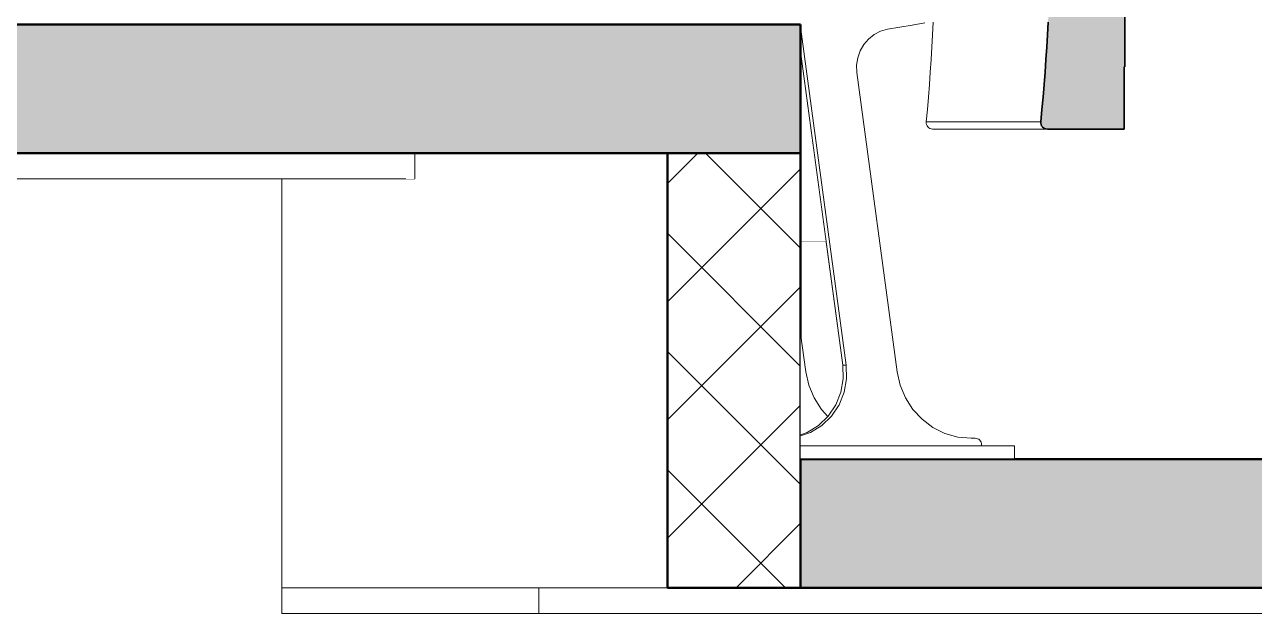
# Model space of a CAD drawing. Header units: millimetres. Extents: x -46169 to 135069, y -86316 to 18123.
# Drawn here: x 118179 to 119136, y -79911 to -79453 of the extents above; entities that cross this region are included whole.
import ezdxf

# ---------------------------------------------------------------- set-up
doc = ezdxf.new("R2010")
doc.units = ezdxf.units.MM
doc.header["$MEASUREMENT"] = 0
doc.linetypes.add('Wipeout_Contour', pattern=[1000, 0, -1000])
for name, color, linetype in [('New_A-20-M_Floor_Slab', 7, 'Continuous'), ('New_A-25-M_Wall_Int', 7, 'Continuous'), ('New_A-35-M_FFE_Fixed', 7, 'Continuous')]:
    doc.layers.add(name, color=color, linetype=linetype)
for name, color, linetype, lineweight, true_color in [('New_A-20-M_Floor_Slab_Pen_No__107', 7, 'Continuous', 15, 0xa6a6a6), ('New_A-20-M_Floor_Slab_Pen_No__27', 7, 'Continuous', 50, 0x2a2a2a), ('New_A-20-M_Floor_Slab_Pen_No__29', 7, 'Continuous', 50, 0x2a2a2a), ('New_A-20-M_Floor_Slab_Pen_No__81', 7, 'Continuous', 20, 0x6a6a6a), ('New_A-35-M_FFE_Fixed_Pen_No__104', 7, 'Continuous', 15, 0xa6a6a6), ('New_A-35-M_FFE_Fixed_Pen_No__44', 7, 'Continuous', 35, 0x444444)]:
    doc.layers.add(name, color=color, linetype=linetype, lineweight=lineweight, true_color=true_color)
for name, color, linetype, lineweight in [('New_A-20-M_Floor_Slab_Pen_No__87', 8, 'Continuous', 20), ('New_A-20-M_Floor_Slab_Pen_No__89', 8, 'Continuous', 20), ('New_A-35-M_FFE_Fixed_Pen_No__93', 8, 'Continuous', 13)]:
    doc.layers.add(name, color=color, linetype=linetype, lineweight=lineweight)

# ---------------------------------------------------------------- blocks, each defined once
blk = doc.blocks.new('Section Elem_6_3', base_point=(188935.42, -81480.18))
at = {"color": 254, "linetype": 'Wipeout_Contour', "lineweight": 0, "ltscale": 573240.073068}
blk.add_wipeout([(119358.87, -79890.68), (118578.89, -79890.68), (118578.89, -79910.68), (119358.87, -79910.68)], dxfattribs=at).dxf.layer = 'New_A-20-M_Floor_Slab'
at = {"layer": 'New_A-20-M_Floor_Slab_Pen_No__89', "linetype": 'Continuous'}
blk.add_line((119352.05, -79910.68), (118578.89, -79910.68), dxfattribs=at)
blk = doc.blocks.new('Section Elem_12_3', base_point=(188935.42, -81480.18))
at = {"color": 254, "linetype": 'Wipeout_Contour', "lineweight": 0, "ltscale": 1859880.846103026}
blk.add_wipeout([(118802.44, -79621.43), (118782.52, -79621.43), (118782.52, -79692.99), (118786.53, -79722.73), (118788.87, -79733.18), (118792.97, -79743.03), (118798.71, -79751.96), (118803.8, -79757.45), (118804, -79757.25), (118809.9, -79748.51), (118813.86, -79738.67), (118815.73, -79728.18), (118815.4, -79717.52)], dxfattribs=at).dxf.layer = 'New_A-20-M_Floor_Slab'
at = {"layer": 'New_A-20-M_Floor_Slab_Pen_No__89', "linetype": 'Continuous'}
blk.add_line((118802.44, -79621.43), (118782.52, -79621.43), dxfattribs=at)
blk = doc.blocks.new('Section Elem_15_3', base_point=(188935.42, -81480.18))
at = {"color": 254, "linetype": 'Wipeout_Contour', "lineweight": 0, "ltscale": 571438.161157}
blk.add_wipeout([(118767, -79358.56), (118737.42, -79358.56), (118750.11, -79452.68), (118779.69, -79452.68)], dxfattribs=at).dxf.layer = 'New_A-25-M_Wall_Int'
at = {"color": 254, "linetype": 'Wipeout_Contour', "lineweight": 0, "ltscale": 428933.535829}
blk.add_wipeout([(118802.44, -79621.43), (118782.52, -79473.66), (118782.52, -79621.43)], dxfattribs=at).dxf.layer = 'New_A-25-M_Wall_Int'
blk = doc.blocks.new('Section Elem_26_3', base_point=(188935.42, -81480.18))
at = {"color": 254, "linetype": 'Wipeout_Contour', "lineweight": 0, "ltscale": 571235.995803}
blk.add_wipeout([(118378.89, -79890.68), (118578.89, -79890.68), (118578.89, -79572.68), (118378.89, -79572.68)], dxfattribs=at).dxf.layer = 'New_A-20-M_Floor_Slab'
at = {"layer": 'New_A-20-M_Floor_Slab_Pen_No__87', "linetype": 'Continuous'}
blk.add_line((118475.35, -79572.68), (118482.3, -79572.68), dxfattribs=at)
at = {"color": 254, "linetype": 'Wipeout_Contour', "lineweight": 0, "ltscale": 714508.014124}
blk.add_wipeout([(118578.89, -79910.68), (118578.89, -79890.68), (118475.37, -79890.68), (118378.89, -79890.68), (118378.89, -79910.68)], dxfattribs=at).dxf.layer = 'New_A-20-M_Floor_Slab'
at = {"layer": 'New_A-20-M_Floor_Slab_Pen_No__87', "linetype": 'Continuous'}
for p, q in [((118378.89, -79890.68), (118378.89, -79572.68)), ((118378.89, -79910.68), (118378.89, -79890.68)), ((118378.89, -79890.68), (118475.37, -79890.68)), ((118475.37, -79890.68), (118578.89, -79890.68)), ((118578.89, -79890.68), (118578.89, -79910.68)), ((118578.89, -79910.68), (118378.89, -79910.68))]:
    blk.add_line(p, q, dxfattribs=at)
blk = doc.blocks.new('Section Elem_40_3', base_point=(188935.42, -81480.18))
at = {"color": 254, "linetype": 'Wipeout_Contour', "lineweight": 0, "ltscale": 569416.135162}
blk.add_wipeout([(117605.73, -79572.68), (118482.3, -79572.68), (118482.3, -79552.68), (117605.73, -79552.68)], dxfattribs=at).dxf.layer = 'New_A-20-M_Floor_Slab'
at = {"layer": 'New_A-20-M_Floor_Slab_Pen_No__89', "linetype": 'Continuous'}
blk.add_line((118475.35, -79572.68), (117605.73, -79572.68), dxfattribs=at)
blk = doc.blocks.new('Section Elem_88_3', base_point=(188935.42, -81480.18))
at = {"layer": 'New_A-20-M_Floor_Slab_Pen_No__81', "linetype": 'Continuous', "lineweight": 0, "true_color": 0x353535}
blk.add_hatch(color=250, dxfattribs=at).paths.add_polyline_path([(119755.68, -79790.68), (118782.52, -79790.68), (118782.52, -79890.68), (119755.68, -79890.68)])
at = {"layer": 'New_A-20-M_Floor_Slab_Pen_No__29', "linetype": 'Continuous'}
for p, q in [((119755.68, -79790.68), (118782.52, -79790.68)), ((119548.62, -79890.68), (118782.52, -79890.68))]:
    blk.add_line(p, q, dxfattribs=at)
blk = doc.blocks.new('Section Elem_91_3', base_point=(188935.42, -81480.18))
at = {"layer": 'New_A-20-M_Floor_Slab_Pen_No__27', "linetype": 'Continuous'}
for p, q in [((118782.52, -79552.68), (118782.52, -79790.68)), ((118782.52, -79790.68), (118782.52, -79890.68))]:
    blk.add_line(p, q, dxfattribs=at)
at = {"color": 254, "linetype": 'Wipeout_Contour', "lineweight": 0, "ltscale": 857157.325877}
blk.add_wipeout([(118678.99, -79552.68), (118482.3, -79552.68), (118482.3, -79572.68), (118578.89, -79572.68), (118578.89, -79890.68), (118678.99, -79890.68)], dxfattribs=at).dxf.layer = 'New_A-20-M_Floor_Slab'
at = {"layer": 'New_A-20-M_Floor_Slab_Pen_No__107', "linetype": 'Continuous'}
h = blk.add_hatch(dxfattribs=at)
h.set_pattern_fill('Concrete_Block_0003', color=256, style=0, pattern_type=2)
h.set_pattern_definition([(45, (188935.42, -81480.184), (-45.96194, 45.96194), []), (135, (188935.42, -81480.184), (45.96194, 45.96194), [])])
h.paths.add_polyline_path([(118678.99, -79890.68), (118782.52, -79890.68), (118782.52, -79552.68), (118678.99, -79552.68)])
at = {"layer": 'New_A-20-M_Floor_Slab_Pen_No__27', "linetype": 'Continuous'}
for p in [(118678.99, -79552.68), (118782.52, -79890.68)]:
    blk.add_line(p, (118678.99, -79890.68), dxfattribs=at)
at = {"layer": 'New_A-20-M_Floor_Slab_Pen_No__87', "linetype": 'Continuous'}
for p, q in [((118482.3, -79552.68), (118482.3, -79572.68)), ((118578.89, -79890.68), (118678.99, -79890.68))]:
    blk.add_line(p, q, dxfattribs=at)
blk = doc.blocks.new('Section Elem_99_3', base_point=(188935.42, -81480.18))
at = {"layer": 'New_A-35-M_FFE_Fixed_Pen_No__44', "linetype": 'Continuous'}
for p, q in [((119034.28, -79485.41), (119034.29, -79533.91)), ((119034.8, -79485.41), (119034.28, -79485.41))]:
    blk.add_line(p, q, dxfattribs=at)
at = {"layer": 'New_A-35-M_FFE_Fixed_Pen_No__44', "linetype": 'Continuous', "flags": 128}
blk.add_lwpolyline([(119034.8, -79341.41), (119034.8, -79473.41), (119034.8, -79485.41)], dxfattribs=at)
at = {"color": 254, "linetype": 'Wipeout_Contour', "lineweight": 0, "ltscale": 572119.647931}
blk.add_wipeout([(118885.07, -79460.54), (118974.51, -79460.54), (118974.98, -79450.83), (118885.51, -79450.83)], dxfattribs=at).dxf.layer = 'New_A-35-M_FFE_Fixed'
at = {"color": 254, "linetype": 'Wipeout_Contour', "lineweight": 0, "ltscale": 572254.574218}
blk.add_wipeout([(118881.1, -79518.74), (118880.21, -79528.42), (118969.29, -79528.42), (118970.25, -79518.74)], dxfattribs=at).dxf.layer = 'New_A-35-M_FFE_Fixed'
at = {"color": 254, "linetype": 'Wipeout_Contour', "lineweight": 0, "ltscale": 572376.389876}
blk.add_wipeout([(118809.9, -79748.51), (118804, -79757.25), (118806.59, -79757.25), (118812.48, -79748.51)], dxfattribs=at).dxf.layer = 'New_A-35-M_FFE_Fixed'
at = {"color": 254, "linetype": 'Wipeout_Contour', "lineweight": 0, "ltscale": 572358.776667}
blk.add_wipeout([(118799.04, -79764.51), (118796.45, -79764.51), (118787.58, -79769.94), (118790.17, -79769.94)], dxfattribs=at).dxf.layer = 'New_A-35-M_FFE_Fixed'
at = {"color": 254, "linetype": 'Wipeout_Contour', "lineweight": 0, "ltscale": 572640.023702}
blk.add_wipeout([(118782.52, -79780.43), (118782.52, -79790.43), (118949.01, -79790.43), (118949.01, -79780.43)], dxfattribs=at).dxf.layer = 'New_A-35-M_FFE_Fixed'
at = {"layer": 'New_A-35-M_FFE_Fixed_Pen_No__93', "linetype": 'Continuous'}
for p, q in [((118949.01, -79790.43), (118949.01, -79780.43)), ((118782.52, -79790.43), (118949.01, -79790.43))]:
    blk.add_line(p, q, dxfattribs=at)
at = {"color": 254, "linetype": 'Wipeout_Contour', "lineweight": 0, "ltscale": 572235.999693}
blk.add_wipeout([(118881.92, -79509.05), (118881.1, -79518.74), (118970.25, -79518.74), (118971.13, -79509.05)], dxfattribs=at).dxf.layer = 'New_A-35-M_FFE_Fixed'
at = {"color": 254, "linetype": 'Wipeout_Contour', "lineweight": 0, "ltscale": 572282.792445}
blk.add_wipeout([(118882.18, -79532.96), (118883.05, -79533.48), (118972.35, -79533.48), (118971.41, -79532.96)], dxfattribs=at).dxf.layer = 'New_A-35-M_FFE_Fixed'
at = {"color": 254, "linetype": 'Wipeout_Contour', "lineweight": 0, "ltscale": 572372.051267}
blk.add_wipeout([(118816.45, -79738.67), (118813.86, -79738.67), (118809.9, -79748.51), (118812.48, -79748.51)], dxfattribs=at).dxf.layer = 'New_A-35-M_FFE_Fixed'
at = {"color": 254, "linetype": 'Wipeout_Contour', "lineweight": 0, "ltscale": 572371.896972}
blk.add_wipeout([(118806.59, -79757.25), (118804, -79757.25), (118796.45, -79764.51), (118799.04, -79764.51)], dxfattribs=at).dxf.layer = 'New_A-35-M_FFE_Fixed'
at = {"color": 254, "linetype": 'Wipeout_Contour', "lineweight": 0, "ltscale": 572342.076988}
blk.add_wipeout([(118782.52, -79771.68), (118782.52, -79772.57), (118790.17, -79769.94), (118787.58, -79769.94)], dxfattribs=at).dxf.layer = 'New_A-35-M_FFE_Fixed'
at = {"color": 254, "linetype": 'Wipeout_Contour', "lineweight": 0, "ltscale": 572217.190122}
blk.add_wipeout([(118882.68, -79499.36), (118881.92, -79509.05), (118971.13, -79509.05), (118971.95, -79499.36)], dxfattribs=at).dxf.layer = 'New_A-35-M_FFE_Fixed'
at = {"color": 254, "linetype": 'Wipeout_Contour', "lineweight": 0, "ltscale": 572286.876043}
blk.add_wipeout([(118883.05, -79533.48), (118884.01, -79533.8), (118973.37, -79533.8), (118972.35, -79533.48)], dxfattribs=at).dxf.layer = 'New_A-35-M_FFE_Fixed'
at = {"color": 254, "linetype": 'Wipeout_Contour', "lineweight": 0, "ltscale": 572359.078367}
blk.add_wipeout([(118816.45, -79738.67), (118818.32, -79728.18), (118815.73, -79728.18), (118813.86, -79738.67)], dxfattribs=at).dxf.layer = 'New_A-35-M_FFE_Fixed'
at = {"color": 254, "linetype": 'Wipeout_Contour', "lineweight": 0, "ltscale": 572198.146389}
blk.add_wipeout([(118882.68, -79499.36), (118971.95, -79499.36), (118972.69, -79489.66), (118883.38, -79489.66)], dxfattribs=at).dxf.layer = 'New_A-35-M_FFE_Fixed'
at = {"color": 254, "linetype": 'Wipeout_Contour', "lineweight": 0, "ltscale": 572290.724228}
blk.add_wipeout([(118884.01, -79533.8), (118885.01, -79533.91), (118974.45, -79533.91), (118973.37, -79533.8)], dxfattribs=at).dxf.layer = 'New_A-35-M_FFE_Fixed'
at = {"color": 254, "linetype": 'Wipeout_Contour', "lineweight": 0, "ltscale": 572178.869394}
blk.add_wipeout([(118883.38, -79489.66), (118972.69, -79489.66), (118973.37, -79479.96), (118884.01, -79479.96)], dxfattribs=at).dxf.layer = 'New_A-35-M_FFE_Fixed'
at = {"color": 254, "linetype": 'Wipeout_Contour', "lineweight": 0, "ltscale": 572267.638115}
blk.add_wipeout([(118880.21, -79529.46), (118880.43, -79530.48), (118969.53, -79530.48), (118969.3, -79529.46)], dxfattribs=at).dxf.layer = 'New_A-35-M_FFE_Fixed'
at = {"color": 254, "linetype": 'Wipeout_Contour', "lineweight": 0, "ltscale": 572159.360037}
blk.add_wipeout([(118884.57, -79470.25), (118884.01, -79479.96), (118973.37, -79479.96), (118973.98, -79470.25)], dxfattribs=at).dxf.layer = 'New_A-35-M_FFE_Fixed'
at = {"color": 254, "linetype": 'Wipeout_Contour', "lineweight": 0, "ltscale": 572270.905411}
blk.add_wipeout([(118969.53, -79530.48), (118880.43, -79530.48), (118880.84, -79531.43), (118969.97, -79531.43)], dxfattribs=at).dxf.layer = 'New_A-35-M_FFE_Fixed'
at = {"color": 254, "linetype": 'Wipeout_Contour', "lineweight": 0, "ltscale": 572139.61924}
blk.add_wipeout([(118885.07, -79460.54), (118884.57, -79470.25), (118973.98, -79470.25), (118974.51, -79460.54)], dxfattribs=at).dxf.layer = 'New_A-35-M_FFE_Fixed'
at = {"color": 254, "linetype": 'Wipeout_Contour', "lineweight": 0, "ltscale": 572278.650567}
blk.add_wipeout([(118970.61, -79532.27), (118881.43, -79532.27), (118882.18, -79532.96), (118971.41, -79532.96)], dxfattribs=at).dxf.layer = 'New_A-35-M_FFE_Fixed'
at = {"color": 254, "linetype": 'Wipeout_Contour', "lineweight": 0, "ltscale": 572274.630089}
blk.add_wipeout([(118969.97, -79531.43), (118880.84, -79531.43), (118881.43, -79532.27), (118970.61, -79532.27)], dxfattribs=at).dxf.layer = 'New_A-35-M_FFE_Fixed'
at = {"color": 254, "linetype": 'Wipeout_Contour', "lineweight": 0, "ltscale": 572264.969941}
blk.add_wipeout([(118969.29, -79528.42), (118880.21, -79528.42), (118880.21, -79529.46), (118969.3, -79529.46)], dxfattribs=at).dxf.layer = 'New_A-35-M_FFE_Fixed'
at = {"layer": 'New_A-35-M_FFE_Fixed_Pen_No__104', "linetype": 'Continuous'}
blk.add_hatch(color=256, dxfattribs=at).paths.add_polyline_path([(118969.97, -79531.43), (118970.61, -79532.27), (118971.41, -79532.96), (118972.35, -79533.48), (118973.37, -79533.8), (118974.45, -79533.91), (119015.65, -79533.91), (119028.07, -79533.91), (119034.29, -79533.91), (119034.28, -79485.41), (119034.8, -79485.41), (119034.8, -79473.41), (119034.8, -79341.41), (119034.26, -79341.41), (119034.26, -79185.03), (119043.33, -79109.16), (119043.49, -79106.46), (119043.15, -79103.78), (119042.31, -79101.21), (119041.01, -79098.82), (119039.28, -79096.69), (119037.19, -79094.9), (119034.8, -79093.5), (119032.19, -79092.53), (118994.29, -79082.21), (118991.21, -79081.69), (118988.09, -79081.77), (118985.05, -79082.45), (118982.22, -79083.71), (118979.7, -79085.49), (118977.6, -79087.72), (118976, -79090.31), (118974.97, -79093.15), (118971.23, -79109.86), (118968.25, -79126.72), (118966.04, -79143.68), (118964.6, -79160.72), (118963.94, -79177.8), (118964.05, -79194.9), (118964.93, -79211.97), (118966.59, -79228.99), (118968.79, -79248.35), (118970.7, -79267.73), (118972.33, -79287.14), (118973.68, -79306.57), (118974.76, -79326.02), (118975.55, -79345.47), (118976.06, -79364.94), (118976.3, -79384.41), (118976.31, -79388.04), (118976.31, -79391.66), (118976.3, -79395.29), (118976.29, -79398.91), (118976.26, -79402.54), (118976.22, -79406.16), (118976.18, -79409.79), (118976.12, -79413.41), (118976.04, -79418.09), (118975.93, -79422.77), (118975.81, -79427.44), (118975.68, -79432.12), (118975.53, -79436.8), (118975.36, -79441.47), (118975.18, -79446.15), (118974.98, -79450.83), (118974.51, -79460.54), (118973.98, -79470.25), (118973.37, -79479.96), (118972.69, -79489.66), (118971.95, -79499.36), (118971.13, -79509.05), (118970.25, -79518.74), (118969.29, -79528.42), (118969.3, -79529.46), (118969.53, -79530.48)])
at = {"layer": 'New_A-35-M_FFE_Fixed_Pen_No__44', "linetype": 'Continuous', "flags": 128}
blk.add_lwpolyline([(118974.98, -79450.83), (118974.51, -79460.54), (118973.98, -79470.25), (118973.37, -79479.96), (118972.69, -79489.66), (118971.95, -79499.36), (118971.13, -79509.05), (118970.25, -79518.74), (118969.29, -79528.42), (118969.3, -79529.46), (118969.53, -79530.48), (118969.97, -79531.43), (118970.61, -79532.27), (118971.41, -79532.96), (118972.35, -79533.48), (118973.37, -79533.8), (118974.45, -79533.91), (119015.65, -79533.91), (119028.07, -79533.91), (119034.29, -79533.91)], dxfattribs=at)
at = {"color": 254, "linetype": 'Wipeout_Contour', "lineweight": 0, "ltscale": 12573092.20698416}
blk.add_wipeout([(118704.9, -78589.51), (118622.79, -78589.51), (118622.79, -78590.59), (118622.88, -78591.53), (118623.14, -78592.44), (118623.55, -78593.28), (118624.11, -78594.03), (118624.8, -78594.65), (118625.59, -78595.13), (118626.45, -78595.44), (118627.35, -78595.58), (118635.57, -78596.8), (118643.47, -78599.45), (118650.81, -78603.46), (118657.37, -78608.71), (118662.98, -78615.05), (118667.45, -78622.29), (118670.65, -78630.22), (118672.5, -78638.59), (118782.28, -79452.68), (118782.52, -79452.68), (118782.52, -79454.46), (118817.99, -79717.52), (118818.32, -79728.18), (118816.45, -79738.67), (118812.48, -79748.51), (118806.59, -79757.25), (118799.04, -79764.51), (118790.17, -79769.94), (118782.52, -79772.57), (118782.52, -79780.43), (118923.22, -79780.43), (118923.22, -79779.43), (118923.13, -79778.46), (118922.85, -79777.52), (118922.41, -79776.66), (118921.81, -79775.9), (118921.07, -79775.28), (118920.24, -79774.82), (118919.33, -79774.53), (118918.39, -79774.43), (118915.1, -79774.43), (118904.78, -79773.48), (118894.79, -79770.63), (118885.45, -79765.99), (118877.06, -79759.7), (118869.88, -79751.96), (118864.15, -79743.03), (118860.04, -79733.18), (118857.7, -79722.73), (118826.33, -79490.05), (118826.09, -79484.3), (118826.92, -79478.62), (118828.77, -79473.2), (118831.6, -79468.25), (118835.28, -79463.94), (118839.69, -79460.45), (118844.67, -79457.88), (118850.02, -79456.35), (118859.71, -79454.71), (118869.39, -79453.04), (118879.07, -79451.34), (118885.54, -79450.18), (118885.7, -79446.15), (118885.87, -79441.47), (118886.02, -79436.8), (118886.16, -79432.12), (118886.29, -79427.44), (118886.4, -79422.77), (118886.5, -79418.09), (118886.58, -79413.41), (118886.63, -79409.79), (118886.67, -79406.16), (118886.71, -79402.54), (118886.73, -79398.91), (118886.75, -79395.29), (118886.75, -79391.66), (118886.75, -79388.04), (118886.74, -79384.41), (118837.3, -79384.41), (118832.14, -79383.93), (118827.14, -79382.51), (118822.47, -79380.19), (118818.27, -79377.04), (118814.69, -79373.17), (118811.82, -79368.71), (118809.77, -79363.78), (118808.6, -79358.56)], dxfattribs=at).dxf.layer = 'New_A-35-M_FFE_Fixed'
at = {"layer": 'New_A-35-M_FFE_Fixed_Pen_No__93', "linetype": 'Continuous'}
for p, q in [((118859.71, -79454.71), (118869.39, -79453.04)), ((118869.39, -79453.04), (118879.07, -79451.34)), ((118885.51, -79450.83), (118885.07, -79460.54)), ((118835.28, -79463.94), (118839.69, -79460.45)), ((118839.69, -79460.45), (118844.67, -79457.88)), ((118844.67, -79457.88), (118850.02, -79456.35)), ((118850.02, -79456.35), (118859.71, -79454.71)), ((118885.07, -79460.54), (118884.57, -79470.25)), ((118828.77, -79473.2), (118831.6, -79468.25)), ((118831.6, -79468.25), (118835.28, -79463.94)), ((118884.57, -79470.25), (118884.01, -79479.96)), ((118826.09, -79484.3), (118826.92, -79478.62)), ((118826.92, -79478.62), (118828.77, -79473.2)), ((118884.01, -79479.96), (118883.38, -79489.66)), ((118826.33, -79490.05), (118826.09, -79484.3)), ((118857.7, -79722.73), (118826.33, -79490.05)), ((118883.38, -79489.66), (118882.68, -79499.36)), ((118882.68, -79499.36), (118881.92, -79509.05)), ((118881.92, -79509.05), (118881.1, -79518.74)), ((118881.1, -79518.74), (118880.21, -79528.42)), ((118880.21, -79528.42), (118880.21, -79529.46)), ((118969.29, -79528.42), (118880.21, -79528.42)), ((118880.21, -79529.46), (118880.43, -79530.48)), ((118880.43, -79530.48), (118880.84, -79531.43)), ((118880.84, -79531.43), (118881.43, -79532.27)), ((118881.43, -79532.27), (118882.18, -79532.96)), ((118882.18, -79532.96), (118883.05, -79533.48)), ((118883.05, -79533.48), (118884.01, -79533.8)), ((118884.01, -79533.8), (118885.01, -79533.91)), ((118974.45, -79533.91), (118885.01, -79533.91)), ((118860.04, -79733.18), (118857.7, -79722.73)), ((118813.86, -79738.67), (118809.9, -79748.51)), ((118816.45, -79738.67), (118812.48, -79748.51)), ((118864.15, -79743.03), (118860.04, -79733.18)), ((118869.88, -79751.96), (118864.15, -79743.03)), ((118877.06, -79759.7), (118869.88, -79751.96)), ((118885.45, -79765.99), (118877.06, -79759.7)), ((118894.79, -79770.63), (118885.45, -79765.99)), ((118904.78, -79773.48), (118894.79, -79770.63)), ((118915.1, -79774.43), (118904.78, -79773.48)), ((118918.39, -79774.43), (118915.1, -79774.43)), ((118919.33, -79774.53), (118918.39, -79774.43)), ((118920.24, -79774.82), (118919.33, -79774.53)), ((118921.07, -79775.28), (118920.24, -79774.82)), ((118921.81, -79775.9), (118921.07, -79775.28)), ((118922.41, -79776.66), (118921.81, -79775.9)), ((118922.85, -79777.52), (118922.41, -79776.66)), ((118923.13, -79778.46), (118922.85, -79777.52)), ((118923.22, -79779.43), (118923.13, -79778.46)), ((118949.01, -79780.43), (118782.52, -79780.43)), ((118923.22, -79780.43), (118923.22, -79779.43))]:
    blk.add_line(p, q, dxfattribs=at)
at = {"color": 254, "linetype": 'Wipeout_Contour', "lineweight": 0, "ltscale": 570759.266112}
blk.add_wipeout([(118648.31, -78987.04), (118645.73, -78987.04), (118708.51, -79452.68), (118711.1, -79452.68)], dxfattribs=at).dxf.layer = 'New_A-35-M_FFE_Fixed'
at = {"color": 254, "linetype": 'Wipeout_Contour', "lineweight": 0, "ltscale": 571986.801237}
blk.add_wipeout([(118782.52, -79473.66), (118815.4, -79717.52), (118817.99, -79717.52), (118782.52, -79454.46)], dxfattribs=at).dxf.layer = 'New_A-35-M_FFE_Fixed'
at = {"color": 254, "linetype": 'Wipeout_Contour', "lineweight": 0, "ltscale": 1287682.20429712}
blk.add_wipeout([(118782.52, -79692.99), (118782.52, -79771.68), (118787.58, -79769.94), (118796.45, -79764.51), (118803.8, -79757.45), (118798.71, -79751.96), (118792.97, -79743.03), (118788.87, -79733.18), (118786.53, -79722.73)], dxfattribs=at).dxf.layer = 'New_A-35-M_FFE_Fixed'
at = {"color": 254, "linetype": 'Wipeout_Contour', "lineweight": 0, "ltscale": 572338.060783}
blk.add_wipeout([(118815.4, -79717.52), (118815.73, -79728.18), (118818.32, -79728.18), (118817.99, -79717.52)], dxfattribs=at).dxf.layer = 'New_A-35-M_FFE_Fixed'
at = {"layer": 'New_A-35-M_FFE_Fixed_Pen_No__93', "linetype": 'Continuous'}
for p, q in [((118782.52, -79454.46), (118817.99, -79717.52)), ((118782.52, -79473.66), (118815.4, -79717.52)), ((118782.52, -79692.99), (118786.53, -79722.73)), ((118817.99, -79717.52), (118815.4, -79717.52)), ((118815.4, -79717.52), (118815.73, -79728.18)), ((118817.99, -79717.52), (118818.32, -79728.18)), ((118786.53, -79722.73), (118788.87, -79733.18)), ((118815.73, -79728.18), (118813.86, -79738.67)), ((118818.32, -79728.18), (118816.45, -79738.67)), ((118788.87, -79733.18), (118792.97, -79743.03)), ((118792.97, -79743.03), (118798.71, -79751.96)), ((118809.9, -79748.51), (118804, -79757.25)), ((118812.48, -79748.51), (118806.59, -79757.25)), ((118804, -79757.25), (118796.45, -79764.51)), ((118798.71, -79751.96), (118803.8, -79757.45)), ((118806.59, -79757.25), (118799.04, -79764.51)), ((118796.45, -79764.51), (118787.58, -79769.94)), ((118799.04, -79764.51), (118790.17, -79769.94)), ((118787.58, -79769.94), (118782.52, -79771.68)), ((118790.17, -79769.94), (118782.52, -79772.57))]:
    blk.add_line(p, q, dxfattribs=at)
blk = doc.blocks.new('Section Elem_100_3', base_point=(188935.42, -81480.18))
at = {"layer": 'New_A-20-M_Floor_Slab_Pen_No__81', "linetype": 'Continuous', "lineweight": 0, "true_color": 0x353535}
blk.add_hatch(color=250, dxfattribs=at).paths.add_polyline_path([(118782.52, -79452.68), (117809.36, -79452.68), (117809.36, -79552.68), (118782.52, -79552.68)])
at = {"layer": 'New_A-20-M_Floor_Slab_Pen_No__29', "linetype": 'Continuous'}
for p, q in [((118782.52, -79452.68), (117809.36, -79452.68)), ((118782.52, -79452.68), (118782.52, -79552.68)), ((118678.99, -79552.68), (117809.36, -79552.68)), ((118782.52, -79552.68), (118678.99, -79552.68))]:
    blk.add_line(p, q, dxfattribs=at)

msp = doc.modelspace()

# ---------------------------------------------------------------- block references
at = {"layer": 'New_A-20-M_Floor_Slab'}
for name in ['Section Elem_12_3', 'Section Elem_6_3']:
    msp.add_blockref(name, (188935.42, -81480.18), dxfattribs=at)

# ---------------------------------------------------------------- next in the draw order: block references
at = {"layer": 'New_A-25-M_Wall_Int'}
msp.add_blockref('Section Elem_15_3', (188935.42, -81480.18), dxfattribs=at)

# ---------------------------------------------------------------- next in the draw order: block references
at = {"layer": 'New_A-20-M_Floor_Slab'}
for name in ['Section Elem_26_3', 'Section Elem_88_3']:
    msp.add_blockref(name, (188935.42, -81480.18), dxfattribs=at)

# ---------------------------------------------------------------- next in the draw order: block references
msp.add_blockref('Section Elem_40_3', (188935.42, -81480.18), dxfattribs=at)

# ---------------------------------------------------------------- next in the draw order: block references
msp.add_blockref('Section Elem_91_3', (188935.42, -81480.18), dxfattribs=at)

# ---------------------------------------------------------------- next in the draw order: block references
at = {"layer": 'New_A-35-M_FFE_Fixed'}
msp.add_blockref('Section Elem_99_3', (188935.42, -81480.18), dxfattribs=at)

# ---------------------------------------------------------------- next in the draw order: block references
at = {"layer": 'New_A-20-M_Floor_Slab'}
msp.add_blockref('Section Elem_100_3', (188935.42, -81480.18), dxfattribs=at)

doc.saveas('drawing.dxf')
